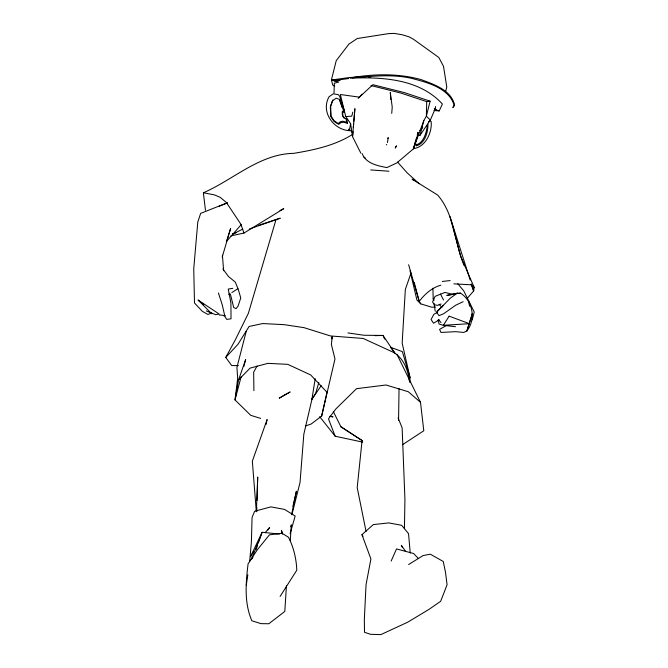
<?xml version="1.0" encoding="UTF-8"?>
<svg xmlns="http://www.w3.org/2000/svg" width="668" height="668" viewBox="0 0 668 668"><rect width="100%" height="100%" fill="white"/><g stroke="black" fill="none" stroke-linecap="round" stroke-linejoin="round"><path stroke-width="1" d="M404.432 528.639L404.933 499.48L402.136 427.854L398.086 417.867M446.558 325.45L439.594 329.382L440.938 332.439L455.685 331.679L463.801 332.439L466.924 330.869C476.092 319.496 472.927 301.026 460.628 293.252L457.338 293.135L446.792 295.423L452.72 294.488M370.965 85.546L401.017 93.102L426.702 101.628L426.368 116.182L423.863 120.482L413.358 148.881L396.775 162.967L386.922 167.584C377.545 165.781 366.006 163.627 362.156 153.556M334.05 92.894L334.301 83.183L338.643 82.097L331.386 80.026L336.229 60.679L348.921 44.096L357.238 38.527L388.5 33.634L394.162 33.4L402.011 34.711L408.883 36.79L413.409 39.203L438.809 57.49L443.51 66.307L446.792 87.024L445.489 92.067M398.571 420.272L399.038 388.551M256.737 511.696L256.854 507.613M257.055 500.474L257.714 477.002L256.412 511.062M409.801 382.497L410.027 377.537L402.161 343.093L405.342 289.444L411.037 272.953M286.43 585.794L284.81 611.412L268.837 623.753L261.029 623.636L251.853 620.772C244.045 602.736 245.799 582.897 248.07 563.884L257.38 549.697L269.446 534.817L282.105 533.306L288.493 537.264C293.653 547.401 296.375 558.832 296.792 570.205L280.109 596.424M290.246 540.362L291.348 524.806L290.789 526.801M391.724 113.368L392.225 107.08L390.304 92.51L390.78 99.465M352.996 131.629L352.57 136.706L360.887 153.231M353.339 127.563L353.681 123.496M353.848 121.467L354.875 109.276M249.632 561.696L251.385 542.115L252.07 517.458L254.617 511.27L270.857 506.878L284.56 509.408L295.164 516.038L290.112 533.674M354.875 108.383L352.57 136.706L350.625 123.739L345.748 116.549L340.329 94.514L359.401 97.152L372.869 84.694L404.224 92.56L430.1 101.177L426.368 116.182L430.351 120.04L420.072 135.237L418.218 135.395M331.687 338.734L332.272 336.739L331.386 344.471L334.977 358.992L321.65 416.089L311.163 424.013L305.677 425.925M470.172 280.042L449.94 216.482L460.636 256.153L474.18 287.399L473.654 290.972L466.99 298.613M246.292 585.118L247.836 574.814M435.586 106.521L435.277 108.583L430.351 120.04L428.297 122.077M315.204 378.723L311.847 399.698L303.823 434.225L300.041 482.421L291.891 514.744M243.795 366.632L245.657 359.568L238.551 379.917L235.011 399.932L250.742 415.329L260.637 418.402M344.438 111.147L339.686 96.326L338.3 94.656L333.299 93.796L329.082 96.735C320.49 111.606 333.274 129.692 349.331 130.694L350.625 123.739M331.871 338.751L332.272 336.739M291.615 514.619L296.408 491.189L292.901 506.411M266.073 424.514L267.116 419.512L252.345 461.17L256.303 511.663M321.65 416.089L326.986 392.275L310.687 374.948L287.758 364.336L267.876 363.359L250.066 368.126L238.551 379.917M246.2 331.462L236.915 367.45L237.674 378.247L235.011 399.932L241.131 376.719M352.779 112.166L351.769 116.165L345.748 116.549M420.072 135.237L423.863 120.482M472.209 319.939L474.255 312.023L463.742 290.864L457.805 283.733M416.665 137.174L413.358 148.881L417.216 137.149L418.043 132.297L417.216 135.228M387.899 138.501L388.175 137.558L387.473 142.534M222.177 257.172L230.627 228.439L226.761 240.522M318.828 382.539L315.613 393.485L311.614 399.489M275.976 219.697L248.371 313.309L235.386 339.728L225.759 357.397L231.687 365.563L238.459 365.621M255.986 549.864L257.681 544.979M258.357 543.026L262.09 532.287L279.374 534.033M332.839 99.916L330.677 106.07L330.994 115.915L333.841 120.432L337.507 123.137L338.25 123.446L340.429 121.685L342.767 121.225L346.625 122.219L347.502 123.271L343.394 122.219L340.93 122.636L338.643 124.365L333.916 121.3L330.819 116.75L330.326 106.93L332.514 100.818L336.129 98.204L339.377 99.348L342.191 107.657M391.156 561.062L396.525 548.912L413.609 553.513L418.444 558.573M427.921 124.123C428.171 131.955 424.948 143.678 416.306 145.841L415.471 143.294M257.096 365.981L253.665 372.185L253.89 390.63M253.589 551.426L250.508 556.703L262.09 532.287L251.569 559.049L252.913 557.563M434.008 110.529L439.21 110.896L442.408 104.058C419.988 79.325 383.524 76.912 352.32 78.106M311.831 399.439L321.208 385.653M267.86 530.016L269.638 527.478L265.104 532.722M386.371 144.914L386.755 144.455M226.469 241.449L241.449 224.406M362.039 94.188L358.115 98.48M437.573 311.288L450.174 298.254L457.338 293.135M225.759 357.397L237.917 344.387L249.106 326.452L262.724 323.562L284.226 324.665L304.024 327.654L330.443 335.946L363.225 338.459L390.78 351.118C402.361 355.743 408.09 368.911 409.225 380.635M419.838 130.435L422.71 127.596M443.469 305.276L436.346 312.056L439.035 315.622L443.485 313.835L455.76 305.176L463.149 301.719M408.624 564.527L423.078 555.584L430.284 554.173L443.251 561.479L445.472 572.092L447.076 584.734L440.68 601.267L429.081 609.316L407.714 622.2L380.885 634.6L370.473 634.299L364.494 632.27L364.344 619.328L366.047 584.7L370.907 558.949L361.947 534.65L373.345 524.58L388.776 522.91L401.677 525.307L408.54 533.657L410.236 553.087M402.528 444.688L423.788 430.776L420.498 402.328L396.867 354.232M231.829 292.576L237.858 288.718M230.919 235.862L243.97 233.065L283.75 208.658L280.026 210.52M439.202 319.838L433.549 323.212L431.069 319.513L433.916 314.236L437.607 312.29M205.46 210.278L203.381 192.776C233.382 179.767 259.493 153.857 293.82 153.348C313.977 149.958 334.459 145.682 352.044 134.727M232.564 234.192L242.801 229.082M455.943 293.786L452.194 294.212L444.955 292.434L435.127 296.333L432.547 302.019L434.626 304.825L437.532 305.368L441.064 303.99M219.279 206.237L226.844 203.13M227.621 202.68L200.659 213.368L197.786 222.052L193.745 268.753L194.497 303.013L202.371 311.371L207.923 314.453L211.48 313.075M249.248 229.041L280.284 218.169L258.825 225.241M232.489 233.917L236.397 232.631M413.609 148.597C425.583 147.085 432.313 132.314 431.144 121.509L429.683 120.733M440.838 285.194C432.046 287.624 424.581 294.179 419.22 301.435L420.798 303.89L431.77 307.196L435.67 307.055M232.765 288.334L228.256 289.069L230.903 302.938L231.036 318.795L226.686 319.404L224.899 316.507L222.285 304.934L218.428 292.951M458.649 293.561L460.628 293.252L457.814 293.569M442.216 281.445L450.157 280.585M348.537 78.54L336.522 80.185L331.386 80.026L332.831 85.262L334.71 86.047M426.702 101.628L430.1 101.177M228.623 294.254L230.368 294.029L233.708 307.514L236.096 308.641L238.042 306.136L240.764 297.953L238.209 289.202L235.245 282.055L228.406 276.452L222.853 268.878M333.332 79.951L331.386 80.026L349.356 77.538L358.574 77.029M334.125 80.811L340.054 80.578M374.982 335.678L382.981 335.445L394.855 352.996L390.438 347.218L402.353 351.618L410.027 377.537M368.711 77.037L370.748 77.079M223.371 315.714L225.35 315.764M453.848 283.85L471.257 284.819L474.18 287.399M370.698 169.939L388.96 171.217M219.246 314.97L222.92 315.279M455.476 326.719L443.327 325.299L439.076 324.022L438.116 319.98M347.502 123.271L346.742 118.862L344.17 118.269L342.943 116.583L342.642 112.85L343.294 112.057L344.245 112.174L343.728 111.147L342.834 111.038L342.208 111.84L342.425 115.581L344.304 117.418M362.707 442.116L335.169 436.221L319.68 416.648M347.961 332.931L364.043 335.261L382.981 335.445L384.743 339.102M329.992 416.331L333.04 416.89L330.05 416.231M203.381 192.776L214.537 194.914L220.256 197.377L226.377 202.487L240.831 224.164L243.97 233.065M434.876 109.652L439.21 110.896M206.328 310.912L215.572 314.661L219.171 314.043L198.137 300.066L211.781 313.801M333.274 411.471L340.905 426.769L362.323 440.646M340.905 426.769L362.064 440.546L357.205 487.648L366.047 531.394M363.86 157.155L365.546 158.266M434.309 108.592L436.605 110.145M413.667 180.418L412.064 179.124L437.724 195.098C454.858 214.937 454.265 242.626 464.252 265.831M198.137 300.066L203.682 304.708M420.498 402.328L408.357 391.765L386.062 384.993L356.52 388.676L335.812 408.991L328.481 418.886L335.169 436.221M419.178 183.758L407.079 172.753L397.61 162.124M348.871 129.074L352.554 132.565M420.798 303.89L416.899 299.999L410.052 270.874M348.412 129.675L349.331 130.694M439.16 304.299L441.84 307.447M438.634 319.78L440.98 322.544M405.376 551.058L401.343 545.33L402.219 547.167M361.947 534.65L363.016 536.32M440.454 293.995L443.51 299.982M432.897 288.2L433.19 298.563L434.025 300.425M343.728 111.147L339.895 100.2M471.124 284.201L473.654 290.972L471.441 284.017M415.229 142.418L415.98 144.956C423.963 142.76 426.61 132.13 427.361 124.908M408.632 264.737L419.22 301.435L414.227 282.514M282.539 534.158L281.47 530.308L282.096 533.306M468.652 301.418L469.596 306.295M433.19 298.563L433.507 300.516M433.983 303.447L435.235 311.246M346.107 118.687L346.625 122.219M222.419 255.159L223.63 270.765M472.334 313.676L466.924 330.869L472.334 313.676M396.107 146.568L395.231 148.062L396.541 145.841L396.107 146.568M454.524 104.742L452.829 107.54L454.282 105.669C449.222 87.859 426.986 82.398 411.279 78.273C391.064 73.756 370.389 76.578 350.09 77.947C373.512 73.797 397.978 73.188 421.057 79.601C433.757 84.252 451 89.963 454.524 104.742M449.138 316.164L443.327 325.299L469.437 323.704L449.138 316.164M285.152 394.654L279.199 398.195L290.171 391.957L285.152 394.654"/></g></svg>
